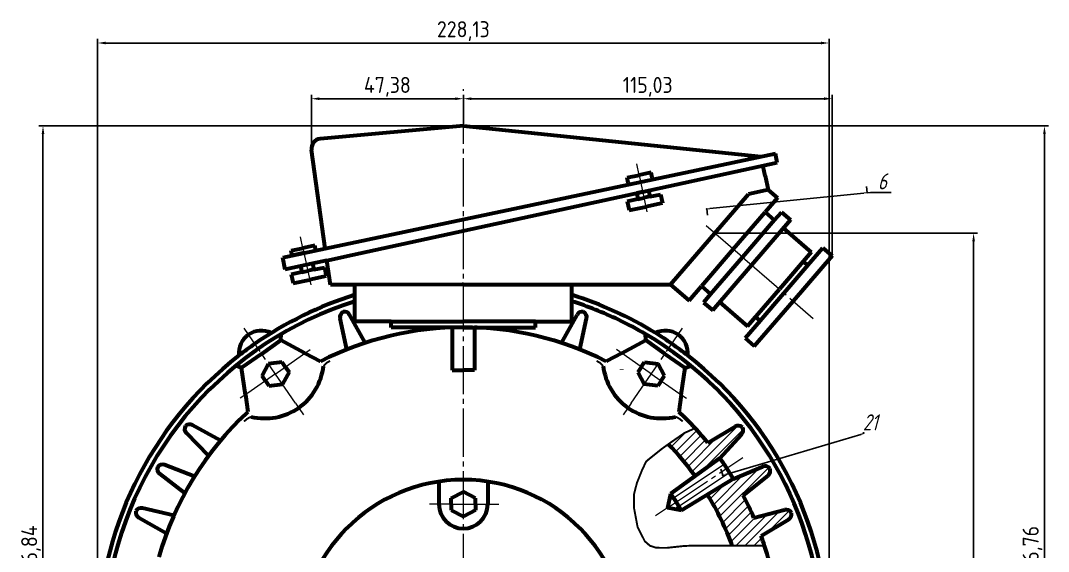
# Model space of a CAD drawing. Header units: millimetres. Extents: x 676 to 997, y 342 to 687.
# Drawn here: x 676.1 to 996.7, y 521.2 to 686.6 of the extents above; entities that cross this region are included whole.
import ezdxf

# ---------------------------------------------------------------- set-up
doc = ezdxf.new("R2010")
doc.units = ezdxf.units.MM
for name, pattern in [('K5LT_AXLED', [19.5, 15, -1.5, 1.5, -1.5]), ('K5LT_BASIC', [0]), ('K5LT_THIN', [0])]:
    doc.linetypes.add(name, pattern=pattern)
doc.styles.add('gensio', font='GENISO.ttf')
doc.styles.add('KDIMTEXTSTYLE', font='GOST_AU.SHX', dxfattribs={"width": 0.96, "oblique": 15, "height": 5})
doc.dimstyles.new('ISO-25', dxfattribs={"dimtxt": 5, "dimasz": 2.5, "dimexe": 1.25, "dimexo": 0.625, "dimtad": 1, "dimtoh": 1, "dimtxsty": 'gensio', "dimcen": 2.5, "dimadec": 0, "dimazin": 0, "dimtfac": 1, "dimtmove": 0, "dimatfit": 3, "dimfxl": 1, "dimarcsym": 0})
doc.dimstyles.new('KDIMSTYLE (1.00)', dxfattribs={"dimtxt": 5, "dimasz": 1, "dimexe": 2, "dimexo": 0, "dimgap": 1, "dimtad": 1, "dimtxsty": 'KDIMTEXTSTYLE', "dimsah": 1, "dimcen": 0, "dimdle": 1, "dimadec": 0, "dimazin": 0, "dimtfac": 0.667, "dimtmove": 0, "dimatfit": 3, "dimfxl": 1, "dimtvp": 1, "dimtfill": 1, "dimtolj": 1, "dimtzin": 0, "dimarcsym": 0})

# ---------------------------------------------------------------- blocks, each defined once
blk = doc.blocks.new('U6')
at = {"color": 30, "linetype": 'K5LT_AXLED', "lineweight": 18, "true_color": 0xff8000}
for q in [(634.06252, 553.09378), (514.197916, 380), (753.927124, 380), (634.06252, 260.135396)]:
    blk.add_line((634.06252, 380), q, dxfattribs=at)
blk = doc.blocks.new('KDIMARROW_00')
at = {"color": 0, "linetype": 'K5LT_THIN', "lineweight": 18}
blk.add_line((0, 0), (-1, 0), dxfattribs=at)
blk = doc.blocks.new('*D86')
at = {"color": 0, "lineweight": -2, "transparency": 16777216}
for p, q in [((939.09, 557.88), (938.53, 559.8)), ((938.13, 557.6), (896.05, 545.16)), ((895.09, 544.88), (894.53, 546.8))]:
    blk.add_line(p, q, dxfattribs=at)
at = {"layer": 'Defpoints', "color": 0, "transparency": 16777216}
blk.add_point((895.09, 544.88), dxfattribs=at)
blk.add_point((895.09, 544.88), dxfattribs=at)
at = {"color": 0, "lineweight": -2, "transparency": 16777216, "rotation": 196.46001481204}
blk.add_blockref('KDIMARROW_00', (895.09, 544.88), dxfattribs=at)
at = {"color": 7, "transparency": 16777216, "insert": (941.09, 561.38), "char_height": 5, "attachment_point": 5, "style": 'KDIMTEXTSTYLE', "bg_fill": 3, "box_fill_scale": 1.1, "bg_fill_color": 256, "bg_fill_true_color": 13158600, "bg_fill_transparency": 0}
blk.add_mtext('\\A1;\\H5.0;\\W0.965;\\Q15;\\H5.0;\\W0.965;\\Q15;\\Q15;21', dxfattribs=at)
at = {"layer": 'Defpoints', "color": 0, "transparency": 16777216}
blk.add_point((939.09, 557.88), dxfattribs=at)
at = {"color": 0, "lineweight": -2, "transparency": 16777216, "rotation": 16.46001481204007}
blk.add_blockref('KDIMARROW_00', (939.09, 557.88), dxfattribs=at)
blk = doc.blocks.new('*D85')
at = {"color": 0, "lineweight": -2, "transparency": 16777216}
for p, q in [((940.11, 632.88), (939.91, 634.87)), ((939.11, 632.78), (891.1, 627.98)), ((941.12, 632.98), (940.11, 632.88)), ((947.6, 632.98), (941.12, 632.98)), ((890.11, 627.88), (890.31, 625.89))]:
    blk.add_line(p, q, dxfattribs=at)
at = {"layer": 'Defpoints', "color": 0, "transparency": 16777216}
for p in [(940.11, 632.88), (890.11, 627.88), (890.11, 627.88)]:
    blk.add_point(p, dxfattribs=at)
at = {"color": 0, "lineweight": -2, "transparency": 16777216}
for p, rotation in [((940.11, 632.88), 5.710593137499593), ((890.11, 627.88), 185.7105931374996)]:
    blk.add_blockref('KDIMARROW_00', p, dxfattribs=dict(at, rotation=rotation))
at = {"color": 7, "transparency": 16777216, "insert": (944.86, 636.48), "char_height": 5, "attachment_point": 5, "style": 'KDIMTEXTSTYLE', "bg_fill": 3, "box_fill_scale": 1.1, "bg_fill_color": 256, "bg_fill_true_color": 13158600, "bg_fill_transparency": 0}
blk.add_mtext('\\A1;\\H5.0;\\W0.965;\\Q15;\\H5.0;\\W0.965;\\Q15;\\Q15;6', dxfattribs=at)
blk = doc.blocks.new('U19')
at = {"color": 5, "linetype": 'K5LT_BASIC', "lineweight": 60, "true_color": 0x0000ff}
for p, q in [((547.19, 427.17), (539.35, 433.15)), ((550.23, 432.38), (540.9, 435.96))]:
    blk.add_line(p, q, dxfattribs=at)
for centre, start, end in [((540.22, 434.18), 69.0497, 141.3995), ((540.5, 434.66), 158.3035, 232.6447)]:
    blk.add_arc(centre, 1.9, start, end, dxfattribs=at)
blk = doc.blocks.new('U21')
at = {"color": 5, "linetype": 'K5LT_BASIC', "lineweight": 60, "true_color": 0x0000ff}
for p, q in [((543.75, 420.21), (534.02, 422.45)), ((541.47, 414.62), (532.87, 419.45))]:
    blk.add_line(p, q, dxfattribs=at)
for centre, start, end in [((533.8, 421.11), 166.3035, 240.6447), ((533.59, 420.59), 77.0497, 149.3995)]:
    blk.add_arc(centre, 1.9, start, end, dxfattribs=at)
blk = doc.blocks.new('U22')
at = {"color": 5, "linetype": 'K5LT_BASIC', "lineweight": 60, "true_color": 0x0000ff}
for p, q in [((554.6, 438.8), (547.67, 445.82)), ((558.34, 443.54), (549.6, 448.38))]:
    blk.add_line(p, q, dxfattribs=at)
for centre, start, end in [((549.02, 447.15), 150.3035, 224.6447), ((548.68, 446.71), 61.0497, 133.3995)]:
    blk.add_arc(centre, 1.9, start, end, dxfattribs=at)
blk = doc.blocks.new('U40')
at = {"color": 5, "linetype": 'K5LT_BASIC', "lineweight": 60, "true_color": 0x0000ff}
for p, q in [((597.77, 471.95), (595.6, 481.57)), ((603.45, 473.99), (598.59, 482.72))]:
    blk.add_line(p, q, dxfattribs=at)
for centre, start, end in [((597.46, 481.99), 118.3211, 192.6624), ((596.93, 481.8), 29.0673, 101.4172)]:
    blk.add_arc(centre, 1.9, start, end, dxfattribs=at)
blk = doc.blocks.new('U41')
at = {"color": 5, "linetype": 'K5LT_BASIC', "lineweight": 60, "true_color": 0x0000ff}
for p, q in [((664.68, 473.99), (669.53, 482.72)), ((670.36, 471.95), (672.52, 481.57))]:
    blk.add_line(p, q, dxfattribs=at)
for centre, start, end in [((671.19, 481.8), 78.5828, 150.9327), ((670.67, 481.99), 347.3376, 61.6789)]:
    blk.add_arc(centre, 1.9, start, end, dxfattribs=at)
blk = doc.blocks.new('*D90')
at = {"color": 0, "lineweight": -2, "transparency": 16777216}
for p, q in [((814.8, 653.74), (996.67, 653.74)), ((995.42, 651.24), (995.42, 389.48)), ((915.16, 386.98), (996.67, 386.98))]:
    blk.add_line(p, q, dxfattribs=at)
at = {"color": 0, "transparency": 16777216}
for points in [[(995, 651.24), (995.84, 651.24), (995.42, 653.74)], [(995, 389.48), (995.84, 389.48), (995.42, 386.98)]]:
    blk.add_solid(points, dxfattribs=at)
at = {"layer": 'Defpoints', "color": 0, "transparency": 16777216}
for p in [(814.17, 653.74), (914.54, 386.98), (995.42, 386.98)]:
    blk.add_point(p, dxfattribs=at)
at = {"color": 0, "transparency": 16777216, "insert": (991.71, 520.36), "char_height": 5, "attachment_point": 5, "rotation": 90, "style": 'gensio'}
blk.add_mtext('266,76', dxfattribs=at)
blk = doc.blocks.new('*D91')
at = {"color": 0, "lineweight": -2, "transparency": 16777216}
for p, q in [((893.21, 620.29), (974.57, 620.29)), ((973.32, 389.48), (973.32, 617.79)), ((915.16, 386.98), (974.57, 386.98))]:
    blk.add_line(p, q, dxfattribs=at)
at = {"color": 0, "transparency": 16777216}
for points in [[(972.91, 617.79), (973.74, 617.79), (973.32, 620.29)], [(972.91, 389.48), (973.74, 389.48), (973.32, 386.98)]]:
    blk.add_solid(points, dxfattribs=at)
at = {"layer": 'Defpoints', "color": 0, "transparency": 16777216}
for p in [(892.59, 620.29), (973.32, 620.29), (914.54, 386.98)]:
    blk.add_point(p, dxfattribs=at)
at = {"color": 0, "transparency": 16777216, "insert": (969.61, 503.64), "char_height": 5, "attachment_point": 5, "rotation": 90, "style": 'gensio'}
blk.add_mtext('233,31', dxfattribs=at)
blk = doc.blocks.new('*D92')
at = {"color": 0, "lineweight": -2, "transparency": 16777216}
for p, q in [((700.11, 492.78), (700.11, 680.84)), ((928.23, 492.78), (928.23, 680.84)), ((702.61, 679.59), (925.73, 679.59))]:
    blk.add_line(p, q, dxfattribs=at)
at = {"color": 0, "transparency": 16777216}
for points in [[(702.61, 680), (702.61, 679.17), (700.11, 679.59)], [(925.73, 680), (925.73, 679.17), (928.23, 679.59)]]:
    blk.add_solid(points, dxfattribs=at)
at = {"layer": 'Defpoints', "color": 0, "transparency": 16777216}
for p in [(928.23, 679.59), (700.11, 492.16), (928.23, 492.16)]:
    blk.add_point(p, dxfattribs=at)
at = {"color": 0, "transparency": 16777216, "insert": (814.17, 683.3), "char_height": 5, "attachment_point": 5, "style": 'gensio'}
blk.add_mtext('228,13', dxfattribs=at)
blk = doc.blocks.new('*D93')
at = {"color": 0, "lineweight": -2, "transparency": 16777216}
for p, q in [((814.17, 654.37), (814.17, 663.48)), ((816.67, 662.23), (926.7, 662.23)), ((929.2, 613.89), (929.2, 663.48))]:
    blk.add_line(p, q, dxfattribs=at)
at = {"color": 0, "transparency": 16777216}
for points in [[(816.67, 662.65), (816.67, 661.81), (814.17, 662.23)], [(926.7, 662.65), (926.7, 661.81), (929.2, 662.23)]]:
    blk.add_solid(points, dxfattribs=at)
at = {"layer": 'Defpoints', "color": 0, "transparency": 16777216}
for p in [(929.2, 662.23), (814.17, 653.74), (929.2, 613.26)]:
    blk.add_point(p, dxfattribs=at)
at = {"color": 0, "transparency": 16777216, "insert": (871.68, 665.94), "char_height": 5, "attachment_point": 5, "style": 'gensio'}
blk.add_mtext('115,03', dxfattribs=at)
blk = doc.blocks.new('*D94')
at = {"color": 0, "lineweight": -2, "transparency": 16777216}
for p, q in [((766.8, 646.9), (766.8, 663.48)), ((769.3, 662.23), (811.67, 662.23)), ((814.17, 654.37), (814.17, 663.48))]:
    blk.add_line(p, q, dxfattribs=at)
at = {"color": 0, "transparency": 16777216}
for points in [[(769.3, 662.65), (769.3, 661.81), (766.8, 662.23)], [(811.67, 662.65), (811.67, 661.81), (814.17, 662.23)]]:
    blk.add_solid(points, dxfattribs=at)
at = {"layer": 'Defpoints', "color": 0, "transparency": 16777216}
for p in [(814.17, 662.23), (814.17, 653.74), (766.8, 646.27)]:
    blk.add_point(p, dxfattribs=at)
at = {"color": 0, "transparency": 16777216, "insert": (790.48, 665.94), "char_height": 5, "attachment_point": 5, "style": 'gensio'}
blk.add_mtext('47,38', dxfattribs=at)
blk = doc.blocks.new('*D97')
at = {"color": 0, "lineweight": -2, "transparency": 16777216}
for p, q in [((813.55, 653.74), (681.81, 653.74)), ((683.06, 389.41), (683.06, 651.24)), ((713.13, 386.91), (681.81, 386.91))]:
    blk.add_line(p, q, dxfattribs=at)
at = {"color": 0, "transparency": 16777216}
for points in [[(682.64, 651.24), (683.48, 651.24), (683.06, 653.74)], [(682.64, 389.41), (683.48, 389.41), (683.06, 386.91)]]:
    blk.add_solid(points, dxfattribs=at)
at = {"layer": 'Defpoints', "color": 0, "transparency": 16777216}
for p in [(683.06, 653.74), (814.17, 653.74), (713.76, 386.91)]:
    blk.add_point(p, dxfattribs=at)
at = {"color": 0, "transparency": 16777216, "insert": (679.34, 520.33), "char_height": 5, "attachment_point": 5, "rotation": 90, "style": 'gensio'}
blk.add_mtext('266,84', dxfattribs=at)

msp = doc.modelspace()

# ---------------------------------------------------------------- hatches: boundary and pattern name
h = msp.add_hatch()
h.set_pattern_fill('МЕТАЛЛ', style=0, pattern_type=0)
h.set_pattern_definition([(45, (180.1093, 112.1557), (-1.4142136, 1.4142136), [])])
h.paths.add_polyline_path([(890.354, 538.84), (895.903, 528.257), (898.06, 522.914), (908.119, 522.914), (907.064, 525.966), (915.622, 531.118), (916.527, 532.506), (916.491, 533.187), (915.114, 534.11), (914.369, 534.067), (904.827, 531.574), (901.455, 538.565), (909.212, 544.858), (909.915, 546.359), (909.784, 547.028), (908.293, 547.751), (907.561, 547.604), (898.459, 543.807)])
h.paths.add_polyline_path([(878.09, 554.587), (885.85, 545.499), (886.457, 544.674), (894.147, 550.261), (900.953, 557.572), (901.44, 559.156), (901.217, 559.801), (899.64, 560.309), (898.935, 560.062), (890.45, 555.035), (886.471, 559.573), (883.128, 558.054), (878.766, 555.034), (878.32, 554.742)])

# ---------------------------------------------------------------- linework, layer by layer
at = {"color": 5, "linetype": 'K5LT_BASIC', "lineweight": 60, "true_color": 0x0000ff}
for p, q in [((814.172, 653.744), (769.535, 649.725)), ((814.172, 653.744), (906.995, 644.177)), ((771.112, 615.561), (766.796, 646.272)), ((912.098, 642.304), (911.505, 645.126)), ((865.269, 637.674), (868.989, 638.457)), ((872.71, 639.241), (868.989, 638.457)), ((873.033, 637.706), (872.71, 639.241)), ((865.592, 636.139), (865.269, 637.674)), ((865.592, 636.139), (865.73, 635.486)), ((873.033, 637.706), (873.171, 637.053)), ((779.649, 613.602), (870.096, 633.202)), ((870.096, 633.202), (868.236, 632.811)), ((868.236, 632.811), (868.628, 630.95)), ((872.348, 631.734), (870.488, 631.342)), ((871.956, 633.594), (872.348, 631.734)), ((872.348, 631.734), (875.667, 632.433)), ((875.667, 632.433), (876.254, 629.642)), ((868.628, 630.95), (865.309, 630.251)), ((865.309, 630.251), (865.896, 627.461)), ((865.896, 627.461), (871.075, 628.552)), ((868.628, 630.95), (870.488, 631.342)), ((876.254, 629.642), (871.075, 628.552)), ((914.035, 621.88), (922.673, 614.431)), ((760.431, 614.914), (764.152, 615.698)), ((767.872, 616.481), (764.152, 615.698)), ((768.195, 614.947), (767.872, 616.481)), ((921.629, 610.311), (926.318, 615.748)), ((926.318, 615.748), (929.198, 613.265)), ((757.838, 612.765), (760.754, 613.38)), ((758.621, 609.045), (757.838, 612.765)), ((760.754, 613.38), (760.431, 614.914)), ((760.754, 613.38), (771.112, 615.561)), ((764.475, 614.163), (760.754, 613.38)), ((771.643, 611.787), (779.649, 613.602)), ((771.643, 611.787), (779.649, 613.602)), ((898.344, 615.329), (888.412, 603.812)), ((891.292, 601.329), (901.223, 612.846)), ((922.673, 614.431), (912.741, 602.914)), ((929.198, 613.265), (917.06, 599.19)), ((763.398, 610.051), (758.621, 609.045)), ((765.258, 610.443), (763.398, 610.051)), ((763.398, 610.051), (763.79, 608.191)), ((771.643, 611.787), (765.258, 610.443)), ((767.119, 610.834), (767.51, 608.974)), ((767.51, 608.974), (770.829, 609.673)), ((770.829, 609.673), (771.417, 606.883)), ((772.701, 604.257), (771.643, 611.787)), ((772.701, 604.257), (771.643, 611.787)), ((891.965, 596.288), (904.103, 610.363)), ((921.629, 610.311), (914.18, 601.673)), ((920.19, 611.552), (921.629, 610.311)), ((763.79, 608.191), (760.471, 607.492)), ((760.471, 607.492), (761.059, 604.701)), ((763.79, 608.191), (765.65, 608.582)), ((767.51, 608.974), (765.65, 608.582)), ((771.417, 606.883), (766.238, 605.792)), ((761.059, 604.701), (766.238, 605.792)), ((780.305, 604.257), (772.701, 604.257)), ((814.172, 604.317), (780.305, 604.257)), ((780.305, 592.851), (780.305, 604.257)), ((814.172, 604.317), (878.807, 604.317)), ((848.038, 592.851), (848.038, 604.257)), ((878.807, 604.317), (884.566, 599.351)), ((884.566, 599.351), (888.412, 603.812)), ((888.412, 603.812), (891.292, 601.329)), ((902.809, 591.397), (912.741, 602.914)), ((891.292, 601.329), (889.086, 598.771)), ((906.732, 593.034), (914.18, 601.673)), ((889.086, 598.771), (891.965, 596.288)), ((894.171, 598.846), (902.809, 591.397)), ((904.922, 585.114), (917.06, 599.19)), ((862.48, 593.381), (862.479, 593.388)), ((902.809, 591.397), (905.292, 594.276)), ((905.292, 594.276), (906.732, 593.034)), ((791.711, 592.851), (780.305, 592.851)), ((791.711, 590.95), (791.711, 592.851)), ((791.711, 592.851), (814.172, 592.851)), ((810.722, 590.95), (791.711, 590.95)), ((814.172, 590.935), (810.37, 590.935)), ((814.172, 590.935), (810.722, 590.95)), ((810.722, 590.95), (810.722, 577.642)), ((836.632, 592.851), (814.172, 592.851)), ((814.172, 590.935), (817.622, 590.95)), ((817.622, 590.95), (836.632, 590.95)), ((817.622, 590.95), (817.622, 577.642)), ((818.484, 590.916), (818.491, 590.95)), ((836.632, 592.851), (848.038, 592.851)), ((836.632, 590.95), (836.632, 592.851)), ((906.732, 593.034), (902.043, 587.597)), ((751.278, 582.715), (757.248, 586.958)), ((757.248, 586.958), (757.331, 588.848)), ((764.751, 582.96), (757.248, 586.958)), ((863.593, 582.96), (871.096, 586.958)), ((871.096, 586.958), (871.012, 588.848)), ((877.065, 582.715), (871.096, 586.958)), ((902.043, 587.597), (904.922, 585.114)), ((751.278, 582.715), (745.013, 578.406)), ((764.751, 582.96), (769.511, 580.423)), ((769.511, 580.423), (769.585, 580.384)), ((858.832, 580.423), (858.758, 580.384)), ((863.593, 582.96), (858.832, 580.423)), ((877.065, 582.715), (883.331, 578.406)), ((745.013, 578.406), (743.187, 578.984)), ((746.189, 569.986), (745.013, 578.406)), ((751.377, 575.862), (753.433, 579.583)), ((757.643, 580.171), (753.433, 579.583)), ((758.72, 578.605), (757.643, 580.171)), ((758.72, 578.605), (759.797, 577.038)), ((758.72, 578.605), (759.797, 577.038)), ((810.722, 577.642), (814.172, 577.642)), ((817.622, 577.642), (814.172, 577.642)), ((863.599, 577.766), (863.618, 577.822)), ((863.618, 577.822), (863.625, 577.811)), ((869.624, 578.605), (868.546, 577.038)), ((869.624, 578.605), (868.546, 577.038)), ((869.624, 578.605), (870.701, 580.171)), ((870.701, 580.171), (874.911, 579.583)), ((876.966, 575.862), (874.911, 579.583)), ((882.154, 569.986), (883.331, 578.406)), ((883.331, 578.406), (885.156, 578.984)), ((885.156, 578.984), (885.168, 578.988)), ((752.455, 574.296), (751.377, 575.862)), ((752.455, 574.296), (753.532, 572.729)), ((752.455, 574.296), (753.532, 572.729)), ((759.797, 577.038), (757.742, 573.317)), ((868.546, 577.038), (870.602, 573.317)), ((875.889, 574.296), (874.812, 572.729)), ((875.889, 574.296), (874.812, 572.729)), ((875.889, 574.296), (876.966, 575.862)), ((753.532, 572.729), (757.742, 573.317)), ((874.812, 572.729), (870.602, 573.317)), ((746.189, 569.986), (746.936, 564.644)), ((882.154, 569.986), (881.4, 564.63)), ((746.936, 564.644), (746.938, 564.625)), ((806.568, 542.917), (806.568, 535.88)), ((821.776, 542.917), (821.776, 535.88)), ((810.37, 537.781), (814.172, 539.682)), ((817.974, 537.781), (814.172, 539.682)), ((817.974, 537.781), (814.172, 539.682)), ((878.767, 539.087), (877.869, 534.717)), ((878.767, 539.087), (880.611, 536.549)), ((810.37, 535.88), (810.37, 537.781)), ((810.37, 535.88), (810.37, 533.979)), ((817.974, 535.88), (817.974, 537.781)), ((817.974, 535.88), (817.974, 533.979)), ((882.25, 533.874), (880.611, 536.549)), ((810.37, 533.979), (814.172, 532.078)), ((817.974, 533.979), (814.172, 532.078)), ((882.25, 533.874), (877.869, 534.717)), ((904.827, 531.574), (914.369, 534.067)), ((907.064, 525.966), (915.622, 531.118))]:
    msp.add_line(p, q, dxfattribs=at)
at = {"color": 30, "linetype": 'K5LT_AXLED', "lineweight": 18, "true_color": 0xff8000}
for p, q in [((868.989, 638.457), (868.254, 641.949)), ((868.989, 638.457), (871.409, 626.969)), ((901.223, 612.846), (889.408, 623.035)), ((764.152, 615.698), (763.416, 619.19)), ((764.152, 615.698), (766.571, 604.21)), ((901.223, 612.846), (923.323, 593.789)), ((747.134, 588.742), (745.773, 590.72)), ((881.21, 588.742), (882.571, 590.72)), ((761.81, 567.402), (747.134, 588.742)), ((866.533, 567.402), (881.21, 588.742)), ((764.015, 582.437), (766.363, 584.105)), ((864.329, 582.437), (861.981, 584.105)), ((755.451, 576.355), (764.015, 582.437)), ((872.892, 576.355), (864.329, 582.437)), ((863.599, 577.766), (863.625, 577.811)), ((755.587, 576.45), (746.933, 570.498)), ((872.756, 576.45), (881.411, 570.498)), ((746.933, 570.498), (744.56, 568.866)), ((881.411, 570.498), (883.784, 568.866)), ((761.81, 567.402), (764.367, 563.684)), ((866.533, 567.402), (863.977, 563.684)), ((810.37, 535.88), (803.665, 535.88)), ((810.37, 535.88), (825.199, 535.88)), ((877.869, 534.717), (874.151, 532.232))]:
    msp.add_line(p, q, dxfattribs=at)
at = {"color": 7, "linetype": 'K5LT_THIN', "lineweight": 18}
for p, q in [((879.689, 537.818), (878.318, 536.902)), ((881.43, 535.211), (880.059, 534.295))]:
    msp.add_line(p, q, dxfattribs=at)
at = {"color": 5, "linetype": 'K5LT_BASIC', "true_color": 0x0000ff, "const_width": 0.6}
for points in [[(770.543, 578.923), (771.489, 579.902), (772.608, 580.529)], [(857.8, 578.923), (856.854, 579.902), (855.735, 580.529)], [(747.968, 563.143), (746.74, 562.484), (745.76, 561.655)], [(880.376, 563.143), (881.604, 562.484), (882.583, 561.655)]]:
    msp.add_lwpolyline(points, dxfattribs=at)
at = {"color": 5, "linetype": 'K5LT_BASIC', "lineweight": 60, "true_color": 0x0000ff}
for centre, radius, start, end in [((769.808, 646.695), 3.042, 95.1457, 188), ((814.172, 492.156), 112.161, 90, 90.20376), ((814.172, 492.156), 112.161, 90, 90.20376), ((814.172, 492.156), 112.161, 90, 90.20376), ((814.172, 492.156), 114.063, 107.27228, 124.77123), ((814.172, 492.156), 114.063, 58.32156, 72.72772), ((814.172, 492.156), 112.161, 107.57448, 232.15528), ((814.172, 492.156), 112.161, 64.48798, 72.42552), ((814.172, 492.156), 112.161, 59.55081, 64.48798), ((751.128, 582.685), 7.255, 64.32426, 123.40624), ((814.172, 492.156), 98.854, 63.19, 116.81), ((814.172, 492.156), 98.854, 87.5, 88), ((877.215, 582.685), 7.255, 56.59376, 115.67574), ((751.36, 582.845), 7.255, 125.63133, 185.22333), ((814.172, 492.156), 114.063, 55.22877, 58.32156), ((876.983, 582.845), 7.255, 354.77667, 54.36867), ((814.172, 492.156), 114.063, 124.77123, 127.88079), ((814.172, 492.156), 114.063, 52.11921, 55.22877), ((814.172, 492.156), 114.063, 127.88079, 180), ((752.08, 581.054), 18.586, 305.38453, 353.41515), ((876.263, 581.054), 18.586, 186.58485, 234.61547), ((814.172, 492.156), 98.854, 124.80652, 124.81355), ((814.172, 492.156), 98.854, 55.18645, 55.19348), ((814.172, 492.156), 98.854, 132.85367, 164), ((752.31, 581.215), 18.586, 256.48816, 304.51879), ((876.033, 581.215), 18.586, 235.48121, 283.51184), ((814.172, 492.156), 98.854, 42.99883, 47.15031), ((799.887, 478.996), 118.252, 46.41758, 46.42092), ((758.548, 443.376), 172.817, 40.24883, 42.25001), ((814.172, 492.156), 89.349, 36, 44.32558), ((814.172, 492.156), 51.328, 0, 270), ((814.172, 492.156), 89.349, 20.13616, 31.5), ((814.172, 535.88), 7.604, 180, 270), ((814.172, 535.88), 7.604, 270, 0), ((814.172, 492.156), 98.854, 23.5, 28), ((914.849, 532.228), 1.901, 30.30348, 104.64471), ((914.641, 532.747), 1.901, 301.04968, 13.39951), ((814.172, 492.156), 98.854, 18.12862, 20), ((814.172, 492.156), 98.854, 12, 18.12862)]:
    msp.add_arc(centre, radius, start, end, dxfattribs=at)

# ---------------------------------------------------------------- block references
for name in ['U6', 'U40', 'U41', 'U22', 'U19', 'U21']:
    msp.add_blockref(name, (180.109, 112.156))

# ---------------------------------------------------------------- dimensions: what is measured, and where the dimension line sits
dim = msp.add_linear_dim(base=(814.172, 662.229), p1=(766.796, 646.272), p2=(814.172, 653.744), dimstyle='ISO-25')
dim.commit()
dim.dimension.update_dxf_attribs({"geometry": '*D94', "text_midpoint": (790.484, 665.943)})
dim = msp.add_linear_dim(base=(683.05888, 653.74432), p1=(713.75802, 386.90928), p2=(814.17179, 653.74432), angle=90, dimstyle='ISO-25')
dim.commit()
dim.dimension.update_dxf_attribs({"geometry": '*D97', "text_midpoint": (679.3442, 520.3268)})

# ---------------------------------------------------------------- next in the draw order: dimensions: what is measured, and where the dimension line sits
at = {"color": 7}
for base, p1, p2, angle, text, picture, middle in [((890.109, 627.88), (940.109, 632.88), (890.109, 627.88), 185.71059, '\\H5.0;\\W0.965;\\Q15;\\H5.0;\\W0.965;\\Q15;\\Q15;6', '*D85', (943.119, 632.981)), ((895.094, 544.88), (939.094, 557.88), (895.094, 544.88), 196.46001, '\\H5.0;\\W0.965;\\Q15;\\H5.0;\\W0.965;\\Q15;\\Q15;21', '*D86', (941.094, 557.88))]:
    dim = msp.add_linear_dim(base=base, p1=p1, p2=p2, angle=angle, text=text, dimstyle='KDIMSTYLE (1.00)', override={"dimexo": 0, "dimtoh": 1, "dimblk1": 'KDIMARROW_00', "dimblk2": 'KDIMARROW_00', "dimse1": 0, "dimse2": 0, "dimclrt": 7, "dimtmove": 1, "dimtolj": 1}, dxfattribs=at)
    dim.commit()
    dim.dimension.update_dxf_attribs({"geometry": picture, "text_midpoint": middle, "dimtype": 161})

# ---------------------------------------------------------------- next in the draw order: linework, layer by layer
at = {"color": 5, "linetype": 'K5LT_BASIC', "lineweight": 60, "true_color": 0x0000ff}
for p, q in [((771.112, 615.561), (911.505, 645.126)), ((870.096, 633.202), (912.098, 642.304)), ((907.699, 641.122), (907.653, 641.341)), ((908.322, 638.164), (907.699, 641.122)), ((908.322, 638.164), (909.243, 633.79)), ((878.807, 604.317), (903.108, 632.498)), ((909.243, 633.79), (903.108, 632.498)), ((909.243, 633.79), (912.122, 631.307)), ((912.122, 631.307), (908.276, 626.846)), ((898.344, 615.329), (908.276, 626.846)), ((908.276, 626.846), (911.155, 624.363)), ((911.155, 624.363), (913.361, 626.921)), ((913.361, 626.921), (916.241, 624.438)), ((911.155, 624.363), (901.223, 612.846)), ((916.241, 624.438), (904.103, 610.363)), ((890.45, 555.035), (898.935, 560.062)), ((894.147, 550.261), (900.953, 557.572)), ((894.147, 550.261), (878.767, 539.087)), ((898.459, 543.807), (907.561, 547.604)), ((898.459, 543.807), (882.25, 533.874)), ((901.455, 538.565), (909.212, 544.858))]:
    msp.add_line(p, q, dxfattribs=at)
at = {"color": 7, "linetype": 'K5LT_THIN', "lineweight": 18}
for p, q in [((879.689, 537.818), (895.485, 548.372)), ((881.43, 535.211), (897.226, 545.766))]:
    msp.add_line(p, q, dxfattribs=at)
at = {"color": 30, "linetype": 'K5LT_AXLED', "lineweight": 18, "true_color": 0xff8000}
for p, q in [((896.366, 547.076), (901.355, 550.41)), ((877.869, 534.717), (896.366, 547.076))]:
    msp.add_line(p, q, dxfattribs=at)
at = {"color": 5, "linetype": 'K5LT_BASIC', "true_color": 0x0000ff, "const_width": 0.6}
msp.add_lwpolyline([(886.471, 559.573), (883.128, 558.054), (878.759, 555.03), (876.097, 553.133), (871.978, 549.837), (871.203, 549.187), (870.879, 548.533), (869.905, 546.449), (868.331, 542.57), (867.425, 539.071), (867.4, 534.715), (868.512, 528.802), (870.776, 524.313), (872.399, 522.909), (874.372, 522.29), (877.654, 522.273), (882.918, 522.842), (884.579, 522.914), (889.212, 522.914), (897.237, 522.914), (908.119, 522.914)], dxfattribs=at)
at = {"color": 5, "linetype": 'K5LT_BASIC', "lineweight": 60, "true_color": 0x0000ff}
for centre, radius, start, end in [((814.172, 492.156), 112.161, 308.03216, 59.55081), ((814.172, 492.156), 114.063, 0, 52.11921), ((899.904, 558.426), 1.901, 46.30348, 120.64471), ((899.561, 558.867), 1.901, 317.04968, 29.39951), ((814.172, 492.156), 98.854, 31.5, 36), ((814.172, 492.156), 98.854, 31.5, 36), ((908.293, 545.85), 1.901, 38.30348, 112.64471), ((908.014, 546.334), 1.901, 309.04968, 21.39951)]:
    msp.add_arc(centre, radius, start, end, dxfattribs=at)
for p in [(890.109, 627.88), (895.094, 544.88)]:
    msp.add_point(p)

# ---------------------------------------------------------------- next in the draw order: dimensions: what is measured, and where the dimension line sits
for base, p1, p2, picture, middle in [((928.23431, 679.58553), (700.10927, 492.15575), (928.23431, 492.15575), '*D92', (814.17179, 683.3002)), ((929.198, 662.229), (814.172, 653.744), (929.198, 613.265), '*D93', (871.685, 665.943))]:
    dim = msp.add_linear_dim(base=base, p1=p1, p2=p2, dimstyle='ISO-25')
    dim.commit()
    dim.dimension.update_dxf_attribs({"geometry": picture, "text_midpoint": middle})
dim = msp.add_linear_dim(base=(995.421, 386.982), p1=(814.172, 653.744), p2=(914.536, 386.982), angle=90, dimstyle='ISO-25')
dim.commit()
dim.dimension.update_dxf_attribs({"geometry": '*D90', "text_midpoint": (991.706, 520.363)})
dim = msp.add_linear_dim(base=(973.324, 620.295), p1=(914.536, 386.982), p2=(892.585, 620.295), angle=90, dimstyle='ISO-25')
dim.commit()
dim.dimension.update_dxf_attribs({"geometry": '*D91', "text_midpoint": (973.324, 503.635), "dimtype": 160})

doc.saveas('drawing.dxf')
